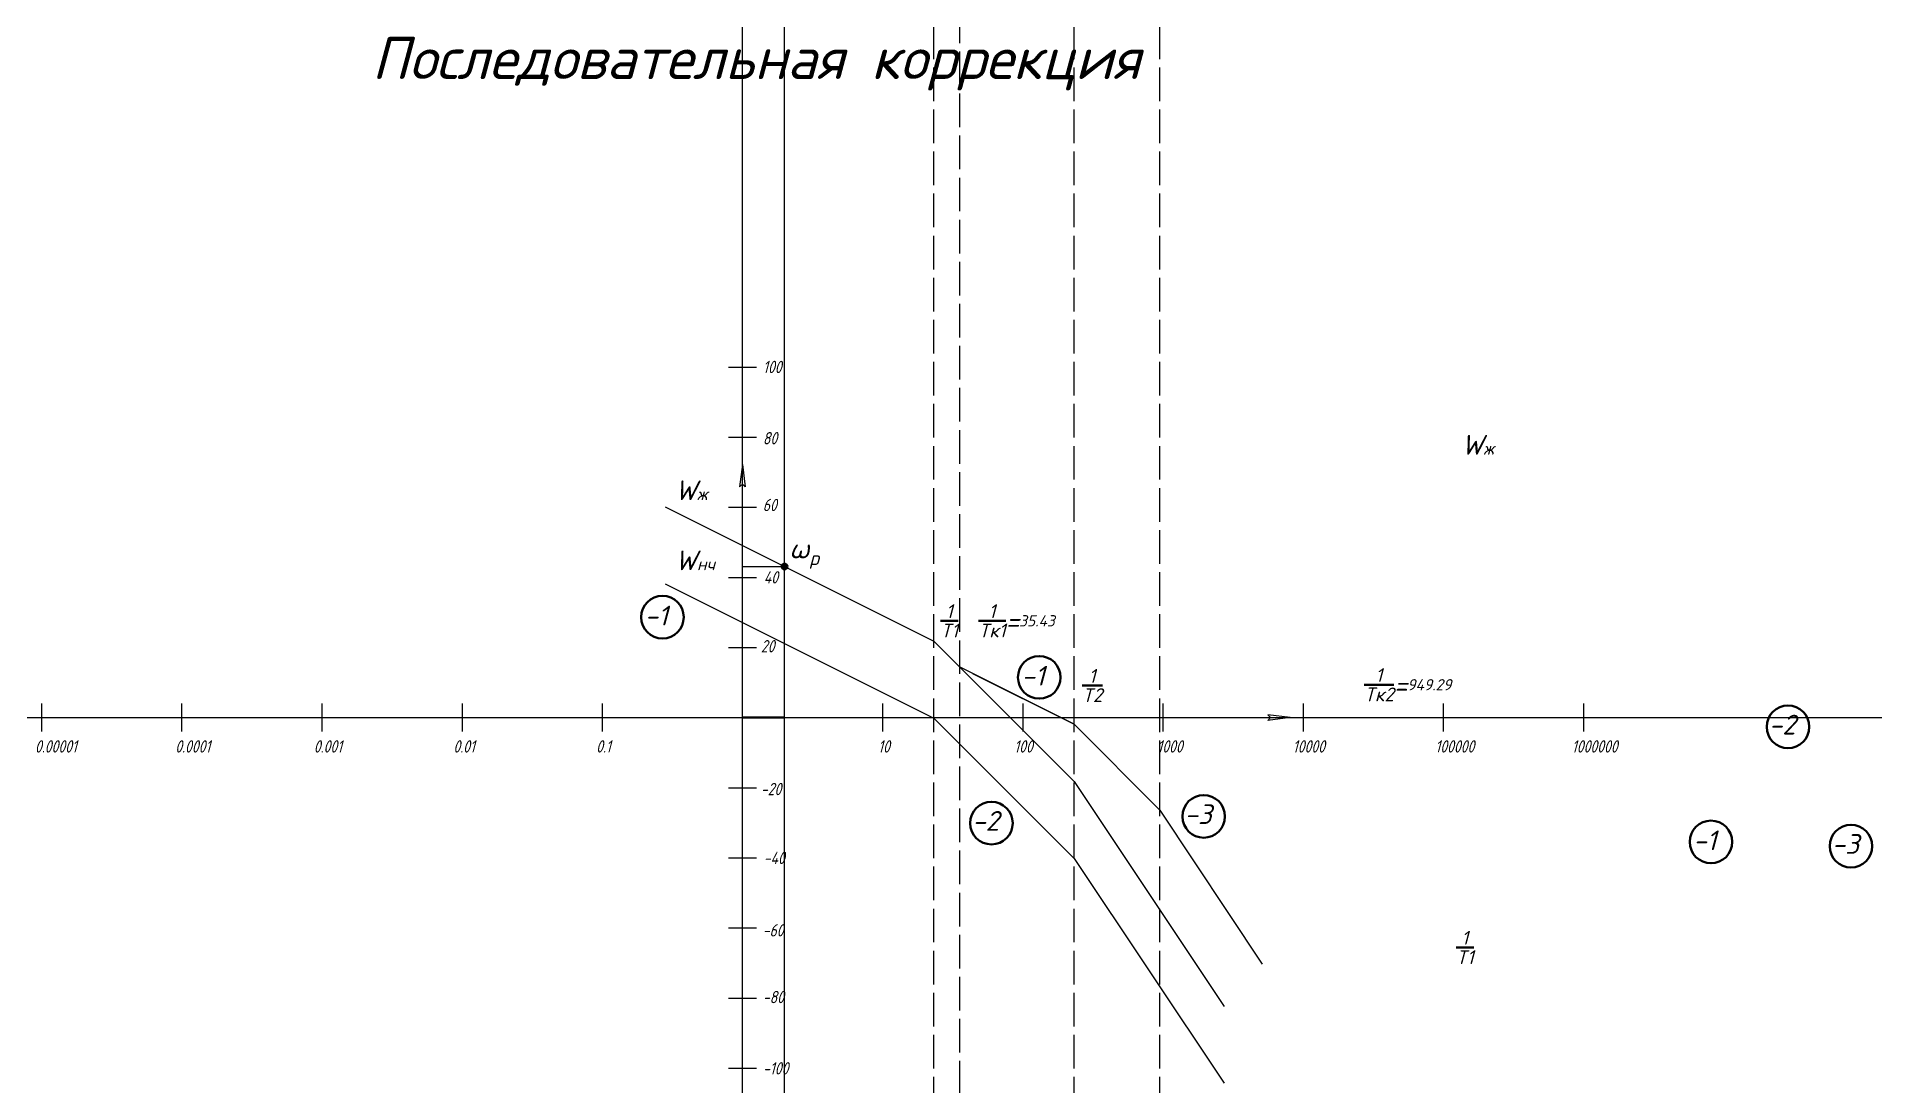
# Model space of a CAD drawing. Header units: millimetres. Extents: x 2179 to 2833, y 1515 to 1889.
import ezdxf

# ---------------------------------------------------------------- set-up
doc = ezdxf.new("R2010")
doc.units = ezdxf.units.MM
doc.linetypes.add('ACAD_ISO02W100', pattern=[15, 12, -3])
doc.linetypes.add('Amconstr', pattern=[9999, 9999, 0])
doc.layers.add('0.5', color=255, linetype='Continuous', lineweight=50)
doc.layers.add('AM_CL', color=1, linetype='Amconstr', lineweight=25)
doc.styles.add('ГОСТ', font='GOST type A.ttf', dxfattribs={"oblique": 15, "height": 5})

msp = doc.modelspace()

# ---------------------------------------------------------------- hatches: boundary and pattern name
at = {"layer": '0.5'}
h = msp.add_hatch(color=4, dxfattribs=at)
h.dxf.hatch_style = 1
h.paths.add_polyline_path([(2445.51, 1700.7, 0.414653), (2444.51, 1699.7), (2445.51, 1699.7)])
h.paths.add_polyline_path([(2446.51, 1699.7, 0.413774), (2445.51, 1700.7), (2445.51, 1699.7), (2445.51, 1698.7, 0.413774)])
h.paths.add_polyline_path([(2445.51, 1699.7), (2444.51, 1699.7, 0.414653), (2445.51, 1698.7)])

# ---------------------------------------------------------------- linework, layer by layer
for p, q in [((2425.46, 1770.82), (2435.46, 1770.82)), ((2425.46, 1745.82), (2435.46, 1745.82)), ((2425.46, 1720.82), (2435.46, 1720.82)), ((2425.46, 1695.82), (2435.46, 1695.82)), ((2425.46, 1670.82), (2435.46, 1670.82)), ((2180.46, 1650.82), (2180.46, 1640.82)), ((2230.46, 1650.82), (2230.46, 1640.82)), ((2280.46, 1650.82), (2280.46, 1640.82)), ((2330.46, 1650.82), (2330.46, 1640.82)), ((2380.46, 1650.82), (2380.46, 1640.82)), ((2480.46, 1650.82), (2480.46, 1640.82)), ((2530.46, 1650.82), (2530.46, 1640.82)), ((2580.46, 1650.82), (2580.46, 1640.82)), ((2630.46, 1650.82), (2630.46, 1640.82)), ((2680.46, 1650.82), (2680.46, 1640.82)), ((2730.46, 1650.82), (2730.46, 1640.82)), ((2425.46, 1620.82), (2435.46, 1620.82)), ((2425.46, 1595.82), (2435.46, 1595.82)), ((2425.46, 1570.82), (2435.46, 1570.82)), ((2425.46, 1545.82), (2435.46, 1545.82)), ((2425.46, 1520.82), (2435.46, 1520.82))]:
    msp.add_line(p, q)
at = {"color": 2}
for p, q in [((2402.97, 1720.97), (2498.79, 1673.06)), ((2402.97, 1693.54), (2498.79, 1645.63)), ((2498.79, 1673.06), (2548.79, 1623.06)), ((2498.79, 1645.63), (2548.79, 1595.63)), ((2548.79, 1623.06), (2602.26, 1542.85)), ((2548.79, 1595.63), (2602.26, 1515.42))]:
    msp.add_line(p, q, dxfattribs=at)
at = {"color": 4}
for p, q in [((2430.46, 1699.7), (2445.51, 1699.7)), ((2548.79, 1643.49), (2507.93, 1663.92)), ((2512.55, 1661.61), (2548.79, 1643.49)), ((2430.46, 1645.82), (2544.12, 1645.82)), ((2430.46, 1645.82), (2445.51, 1645.82)), ((2548.79, 1643.49), (2579.33, 1612.83)), ((2579.33, 1612.83), (2615.92, 1557.94))]:
    msp.add_line(p, q, dxfattribs=at)
at = {"color": 6}
msp.add_xline((2445.51, 1645.82), (0, 1), dxfattribs=at)
at = {"linetype": 'ACAD_ISO02W100'}
for p in [(2498.79, 1645.82), (2498.79, 1670.82), (2548.79, 1645.82), (2548.79, 1670.82)]:
    msp.add_xline(p, (0, 1), dxfattribs=at)
at = {"color": 3, "linetype": 'ACAD_ISO02W100'}
for p, direction in [((2507.93, 1661.48), (0, -1)), ((2579.33, 1608.09), (0, 1))]:
    msp.add_xline(p, direction, dxfattribs=at)
at = {"layer": '0.5', "color": 4}
msp.add_line((2430.46, 1645.82), (2445.51, 1645.82), dxfattribs=at)
msp.add_circle((2445.51, 1699.7), 1, dxfattribs=at)
at = {"layer": '0.5'}
for centre in [(2401.96, 1681.65), (2536.37, 1660.19), (2803.43, 1642.54), (2595.01, 1610.6), (2519.29, 1608.21), (2775.96, 1601.49), (2825.9, 1599.99)]:
    msp.add_circle(centre, 7.6, dxfattribs=at)
at = {"layer": 'AM_CL', "color": 4}
for p, q in [((2430.46, 1736.1), (2429.46, 1728.1)), ((2430.46, 1736.1), (2431.46, 1728.1)), ((2429.46, 1728.1), (2430.46, 1729.1)), ((2431.46, 1728.1), (2430.46, 1729.1)), ((2625.88, 1645.82), (2617.88, 1646.82)), ((2617.88, 1646.82), (2618.88, 1645.82)), ((2625.88, 1645.82), (2617.88, 1644.82)), ((2617.88, 1644.82), (2618.88, 1645.82))]:
    msp.add_line(p, q, dxfattribs=at)
at = {"layer": 'AM_CL'}
for direction in [(0, 1), (1, 0)]:
    msp.add_xline((2430.46, 1645.82), direction, dxfattribs=at)

# ---------------------------------------------------------------- texts
at = {"layer": '0.5', "style": 'ГОСТ'}
for s, width, heights, insert, char_height, attachment_point in [('{\\fISOCPEUR|b0|i0|c204|p34;\\C2;Последовательная коррекция}', 329.4837, [0], (2298.27, 1888.55), 15, 1), ('{\\C2;100}', 17.4326, [0], (2437.81, 1773.08), 4.4, 1), ('{\\C2;80}', 17.4326, [0], (2437.76, 1747.67), 4.4, 1), ('{\\fISOCPEUR|b0|i0|c0|p34;\\C2;W\\fISOCPEUR|b0|i0|c204|p34;\\H0.625x;ж}', 17.4326, [0], (2686.95, 1746.65), 7.04, 1), ('{\\fISOCPEUR|b0|i0|c0|p34;\\C2;W\\fISOCPEUR|b0|i0|c204|p34;\\H0.625x;ж}', 17.4326, [0], (2406.43, 1730.43), 7.04, 1), ('{\\C2;60}', 17.4326, [0], (2437.72, 1723.86), 4.4, 1), ('{\\fISOCPEUR|b0|i0|c0|p34;\\C2;W\\fISOCPEUR|b0|i0|c204|p34;\\H0.625x;нч}', 17.4326, [0], (2406.43, 1705.43), 7.04, 1), ('\\A1;{\\fISOCPEUR|b0|i0|c0|p34;\\C2;ω\\fISOCPEUR|b0|i0|c204|p34;\\H0.7x;\\S^ р;}', 17.4326, [0], (2447.2, 1709.65), 7.04, 1), ('{\\C2;40}', 17.4326, [0], (2438.07, 1698.05), 4.4, 1), ('{\\fISOCPEUR|b0|i0|c204|p34;\\C2;-1}', 17.4326, [0], (2395.59, 1685.73), 7.04, 1), ('\\A1;{\\fISOCPEUR|b0|i0|c204|p34;\\H0.7x;\\C2;\\S1/T1;}', 17.4326, [0], (2501.11, 1686.27), 7.04, 1), ('\\A1;{\\fISOCPEUR|b0|i0|c204|p34;\\H0.7x;\\C3;\\S1/Tк1;\\fISOCPEUR|b0|i0|c0|p34;\\H1.4286x;=\\fISOCPEUR|b0|i0|c204|p34;\\H0.56817x;35.43}', 40.6007, [0], (2514.66, 1686.27), 7.04, 1), ('{\\C2;20}', 17.4326, [0], (2437.06, 1673.49), 4.4, 1), ('{\\fISOCPEUR|b0|i0|c204|p34;\\C2;-1}', 17.4326, [0], (2530, 1664.28), 7.04, 1), ('\\A1;{\\fISOCPEUR|b0|i0|c204|p34;\\H0.7x;\\C2;\\S1/T2;}', 17.4326, [11.5], (2551.62, 1663.19), 7.04, 1), ('{\\fISOCPEUR|b0|i0|c204|p34;\\C2;-2}', 17.4326, [0], (2796.57, 1646.84), 7.04, 1), ('{\\C2;0.00001}', 17.4326, [0], (2178.12, 1637.75), 4.4, 1), ('{\\C2;0.0001}', 17.4326, [0], (2228.16, 1637.75), 4.4, 1), ('{\\C2;0.001}', 17.4326, [0], (2277.58, 1637.75), 4.4, 1), ('{\\C2;0.01}', 17.4326, [0], (2327.37, 1637.75), 4.4, 1), ('{\\C2;0.1}', 17.4326, [0], (2378.3, 1637.75), 4.4, 1), ('{\\C2;10}', 17.4326, [0], (2478.85, 1637.75), 4.4, 1), ('{\\C2;100}', 17.4326, [0], (2527.39, 1637.75), 4.4, 1), ('{\\C2;1000}', 17.4326, [0], (2578.44, 1637.75), 4.4, 1), ('{\\C2;10000}', 17.4326, [0], (2626.75, 1637.75), 4.4, 1), ('{\\C2;100000}', 17.4326, [0], (2677.6, 1637.75), 4.4, 1), ('{\\C2;1000000}', 17.4326, [0], (2726.29, 1637.75), 4.4, 1), ('{\\C2;-20}', 17.4326, [0], (2437.06, 1618.15), 4.4, 7), ('{\\fISOCPEUR|b0|i0|c204|p34;\\C2;-2}', 17.4326, [0], (2512.44, 1612.51), 7.04, 1), ('{\\fISOCPEUR|b0|i0|c204|p34;\\C2;-3}', 17.4326, [0], (2588.16, 1614.91), 7.04, 1), ('{\\fISOCPEUR|b0|i0|c204|p34;\\C2;-1}', 17.4326, [0], (2769.59, 1605.58), 7.04, 1), ('{\\fISOCPEUR|b0|i0|c204|p34;\\C2;-3}', 17.4326, [0], (2819.04, 1604.29), 7.04, 1), ('{\\C2;-40}', 17.4326, [0], (2438.07, 1593.59), 4.4, 7), ('{\\C2;-60}', 17.4326, [0], (2437.72, 1567.78), 4.4, 7), ('\\A1;{\\fISOCPEUR|b0|i0|c204|p34;\\H0.7x;\\C2;\\S1/T1;}', 17.4326, [0], (2685.01, 1569.77), 7.04, 1), ('{\\C2;-80}', 17.4326, [0], (2437.76, 1543.97), 4.4, 7), ('{\\C2;-100}', 17.4326, [0], (2437.81, 1518.56), 4.4, 7)]:
    msp.add_mtext_dynamic_manual_height_columns(s, width=width, gutter_width=25, heights=heights, dxfattribs=dict(at, insert=insert, char_height=char_height, attachment_point=attachment_point))
at = {"layer": '0.5'}
note = msp.add_mtext_dynamic_manual_height_columns('\\A1;{\\fISOCPEUR|b0|i0|c204|p34;\\H0.7x;\\C3;\\S1/Tк2;\\fISOCPEUR|b0|i0|c0|p34;\\H1.4286x;=\\fISOCPEUR|b0|i0|c204|p34;\\H0.56818x;949.29\\P}', width=41.8293, gutter_width=25, heights=[9.74, 0], dxfattribs=dict(at, insert=(2585.38, 1663.47), char_height=7.04, attachment_point=1, style='ГОСТ'))

doc.saveas('drawing.dxf')
